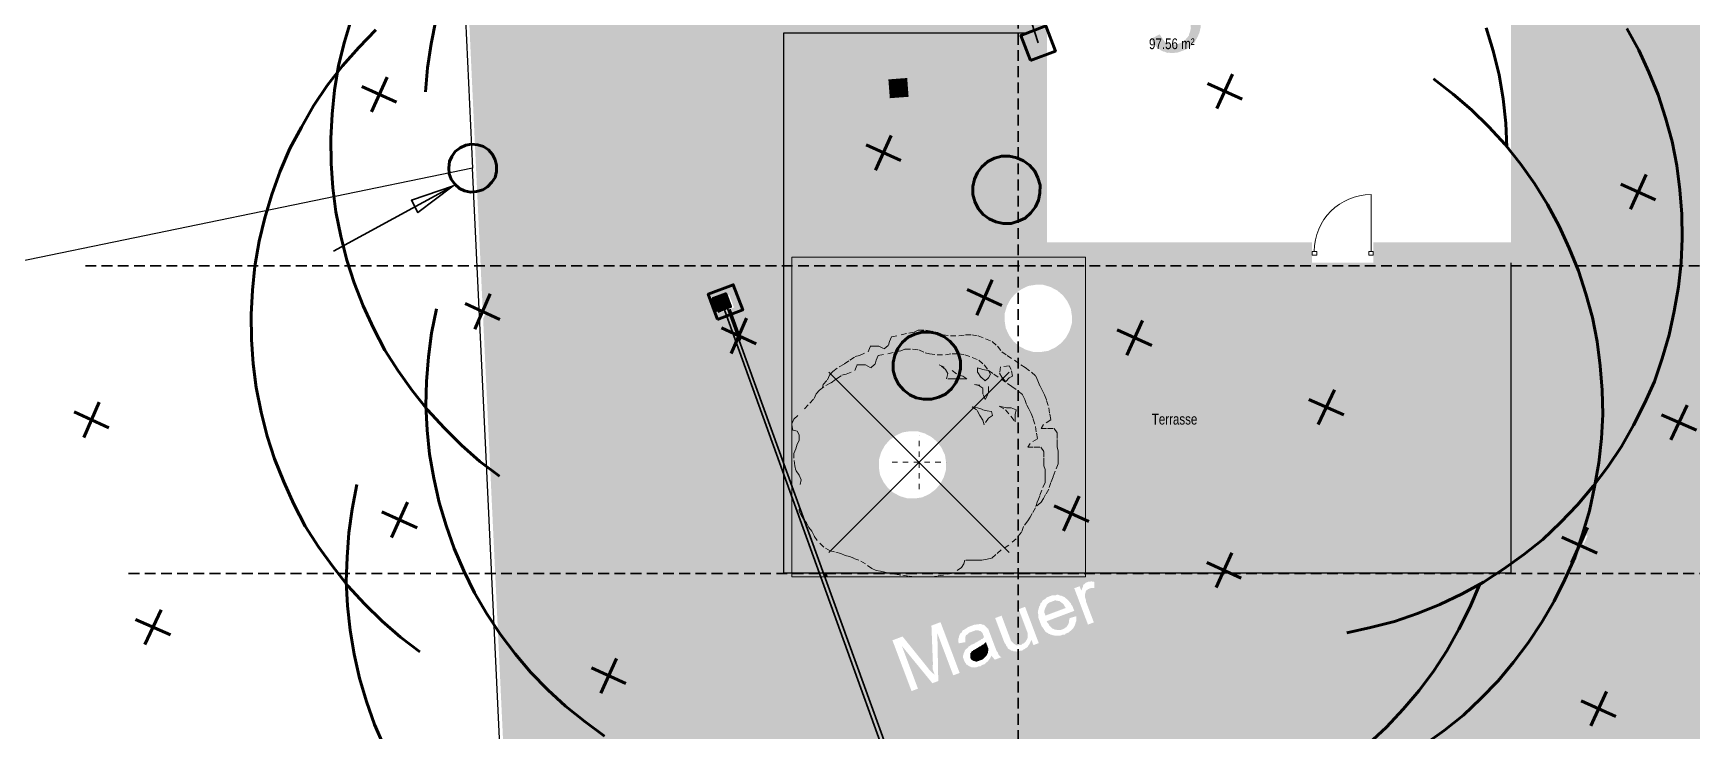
# Model space of a CAD drawing. Header units: metres. Extents: x -47 to 309, y -25 to 105.
# Drawn here: x 140.4 to 171.12, y 19.81 to 32.74 of the extents above; entities that cross this region are included whole.
import ezdxf

# ---------------------------------------------------------------- set-up
doc = ezdxf.new("R2010")
doc.units = ezdxf.units.M
doc.header["$XCLIPFRAME"] = 2
for name, pattern in [('ACAD_ISO14W100_S12', [9.9, 0, -9.9]), ('AUSGEZOGEN', [0]), ('PUNKT2_S9', [0.001, 0, -0.001]), ('VERDECKT2_S2', [0.27, 0.2, -0.07])]:
    doc.linetypes.add(name, pattern=pattern)
for name, color, linetype, lineweight in [('XR$1$STANDARD_1', 7, 'AUSGEZOGEN', 25), ('XR$2$Allgemein01_1', 7, 'AUSGEZOGEN', 13), ('XR$2$Architektur Allgemein', 7, 'AUSGEZOGEN', 13), ('XR$2$Aussenanlagen_ Begrünung', 7, 'ACAD_ISO14W100_S12', 18), ('XR$2$Baum', 7, 'ACAD_ISO14W100_S12', 18), ('XR$2$Baum-Design-1', 7, 'ACAD_ISO14W100_S12', 18), ('XR$2$Baum-Design-2', 7, 'ACAD_ISO14W100_S12', 18), ('XR$2$Beschriften_1', 7, 'AUSGEZOGEN', 13), ('XR$2$Möblierung', 7, 'AUSGEZOGEN', 13), ('XR$2$STANDARD_1', 7, 'AUSGEZOGEN', 25), ('XR$2$Tür Eingang', 7, 'AUSGEZOGEN', 13), ('XR$2$Tür Eingang 2D', 7, 'AUSGEZOGEN', 13), ('XR$2$Wand Holz tragend', 7, 'AUSGEZOGEN', 13)]:
    doc.layers.add(name, color=color, linetype=linetype, lineweight=lineweight)
doc.styles.add('Posterama Text Light', font='')
doc.styles.get('Posterama Text Light').set_extended_font_data('Posterama Text Light')
picture_1 = doc.add_image_def('image4.jpg', size_in_pixel=(490, 507))
picture_2 = doc.add_image_def('image5.jpg', size_in_pixel=(490, 507))

# ---------------------------------------------------------------- blocks, each defined once
blk = doc.blocks.new('AUA-BAUM__$F1', base_point=(2.36, 42.124))
at = {"layer": 'XR$2$Baum-Design-1', "color": 7, "linetype": 'AUSGEZOGEN', "lineweight": 13, "transparency": 33554687}
blk.add_3dface([(0.691, 40.455), (4.029, 43.793), (4.029, 43.793, 5), (0.691, 40.455, 5)], dxfattribs=at)
at = {"layer": 'XR$2$Baum-Design-2', "color": 7, "linetype": 'AUSGEZOGEN', "lineweight": 13, "transparency": 33554687}
blk.add_3dface([(4.029, 40.455), (0.691, 43.793), (0.691, 43.793, 5), (4.029, 40.455, 5)], dxfattribs=at)
blk = doc.blocks.new('AUA-BAUM__$F2', base_point=(2.36, 42.124))
at = {"layer": 'XR$2$Baum', "transparency": 33554687}
for p, q in [((3.584, 43.634), (3.643, 43.686)), ((4.028, 43.687), (4.088, 43.721)), ((0.584, 43.566), (0.574, 43.504)), ((3.465, 43.547), (3.386, 43.565)), ((3.425, 43.098), (3.346, 43.149)), ((3.901, 43.149), (3.841, 43.167)), ((0.139, 41.211), (0.158, 41.713)), ((4.618, 41.38), (4.522, 41.305))]:
    blk.add_line(p, q, dxfattribs=at)
for points in [[(0.584, 43.566), (0.663, 43.653), (0.702, 43.739), (0.762, 43.809), (0.881, 43.895), (0.979, 43.947), (1.079, 44.016), (1.178, 44.085), (1.257, 44.103), (1.415, 44.172), (1.455, 44.276), (1.534, 44.276), (1.613, 44.276), (1.712, 44.224), (1.791, 44.293), (1.811, 44.362), (1.851, 44.449), (2.029, 44.484), (2.168, 44.518), (2.267, 44.535), (2.346, 44.57), (2.484, 44.57), (2.603, 44.553), (2.722, 44.501), (2.801, 44.484), (2.94, 44.466), (3.098, 44.466), (3.217, 44.484), (3.336, 44.484), (3.454, 44.466), (3.593, 44.414), (3.712, 44.362), (3.811, 44.276), (3.89, 44.172), (3.989, 44.103), (4.128, 44.016), (4.246, 43.93), (4.326, 43.878), (4.444, 43.791), (4.524, 43.722), (4.563, 43.636), (4.603, 43.532), (4.643, 43.463), (4.682, 43.376), (4.722, 43.272), (4.761, 43.134), (4.781, 43.013), (4.801, 42.909), (4.662, 42.822), (4.623, 42.753), (4.741, 42.753), (4.86, 42.753), (4.92, 42.667), (4.92, 42.545), (4.92, 42.476), (4.92, 42.407), (4.939, 42.338), (4.939, 42.251), (4.939, 42.182), (4.939, 42.095), (4.88, 41.957), (4.841, 41.853), (4.801, 41.749), (4.761, 41.628), (4.702, 41.525), (4.662, 41.455), (4.623, 41.386), (4.618, 41.38)], [(0.158, 41.713), (0.178, 41.8), (0.139, 41.886), (0.079, 41.973), (0.06, 42.059), (0.04, 42.198), (0.04, 42.284), (0.079, 42.371), (0.099, 42.457), (0.139, 42.526), (0.139, 42.63), (0.099, 42.699), (0.02, 42.717), (0, 42.838), (0.04, 42.924), (0.238, 43.115), (0.337, 43.219), (0.416, 43.305), (0.455, 43.392), (0.515, 43.461), (0.634, 43.547), (0.733, 43.599), (0.832, 43.669), (0.931, 43.738), (1.01, 43.755), (1.168, 43.824), (1.208, 43.928), (1.287, 43.928), (1.366, 43.928), (1.465, 43.876), (1.544, 43.945), (1.564, 44.015), (1.604, 44.101), (1.782, 44.136), (1.921, 44.17), (2.02, 44.188), (2.099, 44.222), (2.237, 44.222), (2.356, 44.205), (2.475, 44.153), (2.554, 44.136), (2.693, 44.118), (2.851, 44.118), (2.97, 44.136), (3.089, 44.136), (3.208, 44.118), (3.346, 44.067), (3.465, 44.015), (3.564, 43.928), (3.643, 43.824), (3.742, 43.755), (3.881, 43.669), (4, 43.582), (4.079, 43.53), (4.198, 43.444), (4.277, 43.374), (4.317, 43.288), (4.356, 43.184), (4.396, 43.115), (4.435, 43.028), (4.475, 42.924), (4.514, 42.786), (4.534, 42.665), (4.554, 42.561), (4.415, 42.474), (4.376, 42.405), (4.495, 42.405), (4.614, 42.405), (4.673, 42.319), (4.673, 42.198), (4.673, 42.128), (4.673, 42.059), (4.693, 41.99), (4.693, 41.903), (4.693, 41.834), (4.693, 41.748), (4.633, 41.609), (4.594, 41.505), (4.554, 41.402), (4.514, 41.28), (4.455, 41.177), (4.415, 41.107), (4.376, 41.038), (4.297, 40.934), (4.257, 40.831), (4.158, 40.709), (4.02, 40.588), (3.881, 40.502), (3.782, 40.415), (3.703, 40.346), (3.623, 40.329), (3.525, 40.311), (3.425, 40.311), (3.326, 40.311), (3.208, 40.311), (3.188, 40.242), (3.148, 40.173), (2.99, 40.069), (2.812, 40.035), (2.693, 40.017), (2.594, 40), (2.495, 40), (2.356, 40), (2.277, 40), (2.158, 40.017), (2.02, 40.035), (1.901, 40.052), (1.802, 40.069), (1.723, 40.086), (1.644, 40.104), (1.564, 40.121), (1.485, 40.156), (1.366, 40.242), (1.247, 40.311), (1.149, 40.346), (1.069, 40.381), (0.99, 40.398), (0.911, 40.433), (0.792, 40.467), (0.713, 40.484), (0.594, 40.554), (0.475, 40.675), (0.416, 40.761), (0.376, 40.848), (0.317, 40.917), (0.277, 41.004), (0.218, 41.073), (0.178, 41.142), (0.139, 41.211)], [(2.733, 43.928), (2.97, 43.824), (3.089, 43.738), (3.168, 43.72), (3.247, 43.669), (3.148, 43.669), (3.069, 43.669), (2.99, 43.669), (2.871, 43.669), (2.891, 43.772), (2.851, 43.842), (2.772, 43.911)], [(3.584, 43.634), (3.505, 43.703), (3.445, 43.79), (3.445, 43.876), (3.544, 43.842), (3.643, 43.824), (3.683, 43.755), (3.643, 43.686)], [(4.088, 43.721), (4.068, 43.843), (4.028, 43.912), (3.87, 43.895), (3.85, 43.773), (3.89, 43.704), (3.969, 43.618), (4.028, 43.687)], [(3.386, 43.565), (3.643, 43.53), (3.643, 43.426), (3.623, 43.357), (3.584, 43.288), (3.544, 43.392), (3.544, 43.495), (3.465, 43.547)], [(3.346, 43.149), (3.445, 43.132), (3.544, 43.098), (3.623, 43.08), (3.703, 43.063), (3.722, 42.994), (3.643, 42.942), (3.564, 42.821), (3.544, 42.907), (3.485, 42.994), (3.425, 43.098)], [(3.841, 43.167), (3.96, 43.098), (4.059, 42.976), (4.138, 42.873), (4.138, 42.942), (4.138, 43.011), (4.158, 43.098), (4.059, 43.132), (3.98, 43.132), (3.901, 43.149)]]:
    blk.add_lwpolyline(points, dxfattribs=at)
at = {"layer": 'XR$2$Baum', "color": 7, "linetype": 'AUSGEZOGEN', "lineweight": 13, "transparency": 33554687}
image = blk.add_image(picture_1, insert=(0, 40), size_in_units=(5.445, 5.922), dxfattribs=at)
image.set_boundary_path([(-0.5, 506.5), (489.5, 506.5), (489.5, -0.5), (-0.5, -0.5), (-0.5, 506.5)])
image.dxf.flags = 15
image = blk.add_image(picture_2, insert=(0, 40), size_in_units=(5.445, 5.922), dxfattribs=at)
image.set_boundary_path([(-0.5, 506.5), (489.5, 506.5), (489.5, -0.5), (-0.5, -0.5), (-0.5, 506.5)])
image.dxf.flags = 15
blk = doc.blocks.new('AUA-BAUM__$F3', base_point=(2.36, 42.124))
at = {"layer": 'XR$2$Architektur Allgemein', "color": 7, "linetype": 'PUNKT2_S9', "lineweight": 13, "transparency": 33554687}
for p, q in [((2.36, 41.624), (2.36, 42.624)), ((1.86, 42.124), (2.86, 42.124))]:
    blk.add_line(p, q, dxfattribs=at)

msp = doc.modelspace()

# ---------------------------------------------------------------- hatches: boundary and pattern name
at = {"layer": 'XR$1$STANDARD_1', "linetype": 'AUSGEZOGEN', "lineweight": 140, "transparency": 33554687}
h = msp.add_hatch(color=7, dxfattribs=at)
h.set_gradient(color2=(0, 0, 0), one_color=1)
h.paths.add_polyline_path([(161.8087, 33.247), (161.4795, 33.1003), (161.529, 33.119), (161.5724, 33.124), (161.6194, 33.1191), (161.6529, 33.1204), (161.6938, 33.1019), (161.7248, 33.0797), (161.7558, 33.0574), (161.7769, 33.0315), (161.8017, 32.9956), (161.8266, 32.9597), (161.8303, 32.9498), (161.8353, 32.9064), (161.8366, 32.873), (161.8416, 32.8297), (161.833, 32.7925), (161.8244, 32.7553), (161.8059, 32.7144), (161.8035, 32.6909), (161.7812, 32.6599), (161.7491, 32.6251), (161.7268, 32.5941), (161.691, 32.5693), (161.6216, 32.5432), (161.2986, 32.4101), (161.3395, 32.3916), (161.363, 32.3892), (161.4039, 32.3706), (161.4374, 32.3719), (161.4844, 32.3671), (161.5179, 32.3684), (161.5612, 32.3734), (161.6046, 32.3784), (161.763, 32.4381), (161.789, 32.4592), (161.8249, 32.4841), (161.8509, 32.5052), (161.883, 32.5399), (161.909, 32.561), (161.9275, 32.6019), (161.9497, 32.6329), (161.9682, 32.6738), (161.9806, 32.7011), (161.9991, 32.742), (162.0077, 32.7792), (162.0163, 32.8163), (162.0249, 32.8535), (162.0199, 32.8968), (162.0186, 32.9303), (162.0136, 32.9736), (161.9651, 33.1024), (161.9402, 33.1382), (161.9191, 33.1642), (161.8844, 33.1964), (161.8707, 33.2025), (161.8397, 33.2248)], flags=0)
h = msp.add_hatch(color=7, dxfattribs=at)
h.set_gradient(color2=(0, 0, 0), one_color=1)
h.paths.add_polyline_path([(161.2634, 32.7135), (161.1025, 32.6303), (161.11, 32.6104), (161.1348, 32.5746), (161.1596, 32.5387), (161.1807, 32.5127), (161.2056, 32.4768), (161.2366, 32.4546), (161.2676, 32.4323), (161.2986, 32.4101), (161.6216, 32.5432), (161.582, 32.5282), (161.5387, 32.5232), (161.4953, 32.5182), (161.4582, 32.5268), (161.421, 32.5354), (161.39, 32.5577), (161.3627, 32.57), (161.3379, 32.6059), (161.3168, 32.6318), (161.2882, 32.6776)], flags=0)
at = {"layer": 'XR$2$STANDARD_1', "linetype": 'AUSGEZOGEN', "lineweight": 25, "transparency": 33554687}
h = msp.add_hatch(color=254, dxfattribs=at)
h.paths.add_polyline_path([(151.5809, 37.8219), (151.1911, 37.5958), (150.8224, 37.3438), (150.4748, 37.0657), (150.131, 36.7778), (149.8119, 36.454), (149.5164, 36.1277), (149.2284, 35.7817), (148.9714, 35.4134), (148.7416, 35.0327), (148.5293, 34.636), (148.4062, 34.376), (148.5791, 30.6625), (148.6969, 30.6503), (148.7985, 30.6208), (148.8915, 30.554), (148.9685, 30.4699), (149.0157, 30.3746), (149.0431, 30.2719), (149.0408, 30.1579), (149.015, 30.0464), (148.9582, 29.9571), (148.8778, 29.8703), (148.7862, 29.8132), (148.6736, 29.782), (148.6205, 29.7783), (148.724, 27.5873), (148.7813, 27.5607), (148.7307, 27.4456), (148.9994, 21.7564), (149.1183, 21.5805), (149.3901, 21.2192), (149.6781, 20.8754), (149.992, 20.5526), (150.322, 20.2472), (150.6779, 19.9629), (151.0401, 19.6923), (151.4244, 19.4526), (151.815, 19.2266), (152.224, 19.0415), (152.6393, 18.87), (153.0668, 18.7258), (153.5068, 18.6088), (153.9491, 18.5154), (154.3939, 18.4456), (154.8473, 18.4129), (155.2969, 18.3901), (155.7515, 18.4144), (156.1986, 18.4585), (156.5388, 18.5097), (155.0414, 22.6611), (154.4463, 22.6611), (154.4463, 22.7345), (154.2978, 22.7345), (154.2978, 24.7228), (153.3039, 27.4783), (153.1391, 27.4162), (152.9637, 27.8816), (153.4291, 28.0571), (153.6045, 27.5916), (153.3639, 27.5009), (153.4998, 27.1261), (153.531, 27.1115), (153.5168, 27.0792), (154.2978, 24.925), (154.2978, 32.7345), (158.7978, 32.7345), (158.7978, 33.4122), (157.6631, 36.9249), (157.4463, 36.8432), (157.2708, 37.3086), (157.5017, 37.3957), (157.0839, 38.5498), (156.7744, 38.6257), (156.3296, 38.6956), (155.8923, 38.7457), (155.4389, 38.7783), (154.9906, 38.7677), (154.5459, 38.7471), (154.1026, 38.6931), (153.6605, 38.6057), (153.2259, 38.4984), (152.7988, 38.3714), (152.3829, 38.2146), (151.9782, 38.0282)])
h.paths.add_polyline_path([(153.2322, 37.7317), (153.559, 37.8549), (153.6821, 37.5281), (153.3553, 37.4049)], flags=16)
h.paths.add_polyline_path([(154.9066, 33.4092), (155.0297, 33.0824), (154.7029, 32.9592), (154.5798, 33.286)], flags=16)
at = {"layer": 'XR$2$STANDARD_1', "linetype": 'AUSGEZOGEN', "lineweight": 25, "true_color": 0xefbfa3, "transparency": 33554687}
h = msp.add_hatch(color=31, dxfattribs=at)
h.paths.add_polyline_path([(154.2978, 32.7345), (154.2978, 22.7345), (167.7728, 22.7345), (167.7728, 28.4819), (158.7978, 28.4819), (158.7978, 32.7345)])
h.paths.add_polyline_path([(156.2378, 31.8786), (156.586, 31.905), (156.6124, 31.5568), (156.2642, 31.5304)], flags=16)
h.paths.add_polyline_path([(159.6371, 27.4983), (159.637, 27.3603), (159.5946, 27.2192), (159.5295, 27.0975), (159.4418, 26.9953), (159.3313, 26.9126), (159.1981, 26.8495), (159.0617, 26.8285), (158.9237, 26.8287), (158.7825, 26.871), (158.6609, 26.9361), (158.5587, 27.0239), (158.476, 27.1344), (158.4129, 27.2675), (158.3919, 27.4039), (158.3921, 27.5419), (158.4344, 27.6831), (158.4995, 27.8048), (158.5873, 27.9069), (158.6977, 27.9896), (158.8309, 28.0528), (158.9673, 28.0737), (159.1053, 28.0736), (159.2465, 28.0312), (159.3682, 27.9662), (159.4703, 27.8784), (159.553, 27.7679), (159.6162, 27.6347)], flags=16)
h.paths.add_polyline_path([(156.2278, 24.3106), (156.1452, 24.4211), (156.082, 24.5542), (156.061, 24.6906), (156.0612, 24.8286), (156.1036, 24.9698), (156.1686, 25.0915), (156.2564, 25.1936), (156.3669, 25.2763), (156.5001, 25.3395), (156.6364, 25.3604), (156.7744, 25.3603), (156.9156, 25.3179), (157.0373, 25.2528), (157.1395, 25.1651), (157.2221, 25.0546), (157.2853, 24.9214), (157.3063, 24.785), (157.3061, 24.647), (157.2637, 24.5059), (157.1987, 24.3842), (157.1109, 24.282), (157.0004, 24.1993), (156.8672, 24.1362), (156.7309, 24.1152), (156.5929, 24.1154), (156.4517, 24.1577), (156.33, 24.2228)], flags=16)
at = {"layer": 'XR$2$STANDARD_1', "linetype": 'AUSGEZOGEN', "lineweight": 25, "true_color": 0xddcfbf, "transparency": 33554687}
h = msp.add_hatch(color=254, dxfattribs=at)
h.paths.add_polyline_path([(158.7978, 32.7345), (154.2978, 32.7345), (154.2978, 22.7345), (167.7728, 22.7345), (167.7728, 28.4819), (158.7978, 28.4819)])
h.paths.add_polyline_path([(158.7825, 26.871), (158.6609, 26.9361), (158.5587, 27.0239), (158.476, 27.1344), (158.4129, 27.2675), (158.3919, 27.4039), (158.3921, 27.5419), (158.4344, 27.6831), (158.4995, 27.8048), (158.5873, 27.9069), (158.6977, 27.9896), (158.8309, 28.0528), (158.9673, 28.0737), (159.1053, 28.0736), (159.2465, 28.0312), (159.3682, 27.9662), (159.4703, 27.8784), (159.553, 27.7679), (159.6162, 27.6347), (159.6371, 27.4983), (159.637, 27.3603), (159.5946, 27.2192), (159.5295, 27.0975), (159.4418, 26.9953), (159.3313, 26.9126), (159.1981, 26.8495), (159.0617, 26.8285), (158.9237, 26.8287)], flags=16)
h.paths.add_polyline_path([(156.33, 24.2228), (156.2278, 24.3106), (156.1452, 24.4211), (156.082, 24.5542), (156.061, 24.6906), (156.0612, 24.8286), (156.1036, 24.9698), (156.1686, 25.0915), (156.2564, 25.1936), (156.3669, 25.2763), (156.5001, 25.3395), (156.6364, 25.3604), (156.7744, 25.3603), (156.9156, 25.3179), (157.0373, 25.2528), (157.1395, 25.1651), (157.2221, 25.0546), (157.2853, 24.9214), (157.3063, 24.785), (157.3061, 24.647), (157.2637, 24.5059), (157.1987, 24.3842), (157.1109, 24.282), (157.0004, 24.1993), (156.8672, 24.1362), (156.7309, 24.1152), (156.5929, 24.1154), (156.4517, 24.1577)], flags=16)
h.paths.add_polyline_path([(156.6124, 31.5568), (156.2642, 31.5304), (156.2378, 31.8786), (156.586, 31.905)], flags=16)
msp.add_hatch(color=254, dxfattribs=at).paths.add_polyline_path([(156.2642, 31.5304), (156.6124, 31.5568), (156.586, 31.905), (156.2378, 31.8786)])
at = {"layer": 'XR$2$STANDARD_1', "linetype": 'AUSGEZOGEN', "lineweight": 25, "transparency": 33554687}
for points in [[(148.8915, 30.554), (148.7985, 30.6208), (148.6969, 30.6503), (148.5791, 30.6625), (148.5998, 30.2179), (148.6205, 29.7783), (148.6736, 29.782), (148.7862, 29.8132), (148.8778, 29.8703), (148.9582, 29.9571), (149.015, 30.0464), (149.0408, 30.1579), (149.0431, 30.2719), (149.0157, 30.3746), (148.9685, 30.4699)], [(170.9879, 28.4819), (170.9398, 28.0181), (170.86, 27.5695), (170.7666, 27.1272), (170.6361, 26.6934), (170.4919, 26.2659), (170.3067, 25.8568), (170.108, 25.4539), (169.882, 25.0634), (169.6287, 24.6852), (169.3967, 24.3748), (169.3853, 24.3107), (169.2919, 23.8683), (169.1613, 23.4346), (169.1886, 23.4223), (169.0652, 23.1496), (169.0171, 23.007), (168.832, 22.598), (168.6332, 22.1951), (168.4072, 21.8045), (168.1539, 21.4263), (167.8833, 21.0642), (167.5952, 20.7181), (167.2762, 20.3943), (166.9534, 20.0804), (166.596, 19.7986), (166.231, 19.5367), (165.8487, 19.2908), (165.7827, 19.2546), (165.5955, 18.8222), (165.3968, 18.4193), (165.1745, 18.0188), (164.9311, 17.6444), (164.6604, 17.2822), (164.3625, 16.9324), (164.0571, 16.6025), (163.7207, 16.2947), (163.3768, 16.0068), (163.0119, 15.7448), (162.6295, 15.4989), (162.2298, 15.2691), (161.8289, 15.0727), (161.4068, 14.9023), (160.9772, 14.7518), (160.5464, 14.6346), (160.0944, 14.5434), (159.6449, 14.4758), (159.1978, 14.4317), (158.7494, 14.4211), (158.2936, 14.4302), (158.11, 14.4492), (158.4369, 13.571), (172.7978, 17.7511), (172.7978, 28.4819)], [(169.2233, 27.8913), (169.0863, 28.3147), (169.0188, 28.4819), (167.7728, 28.4819), (167.7728, 22.8436), (168.0707, 23.0575), (168.4282, 23.3393), (168.751, 23.6532), (169.07, 23.977), (169.358, 24.323), (169.3967, 24.3748), (169.4651, 24.7592), (169.5114, 25.2064), (169.5342, 25.6561), (169.5235, 26.1045), (169.4893, 26.5553), (169.4316, 27.0085), (169.3441, 27.4506)], [(169.0863, 28.3147), (169.2233, 27.8913), (169.3441, 27.4506), (169.4316, 27.0085), (169.4893, 26.5553), (169.5235, 26.1045), (169.5342, 25.6561), (169.5114, 25.2064), (169.4651, 24.7592), (169.3967, 24.3748), (169.6287, 24.6852), (169.882, 25.0634), (170.108, 25.4539), (170.3067, 25.8568), (170.4919, 26.2659), (170.6361, 26.6934), (170.7666, 27.1272), (170.86, 27.5695), (170.9398, 28.0181), (170.9879, 28.4819), (169.0188, 28.4819)], [(153.1391, 27.4162), (153.3039, 27.4783), (153.2572, 27.6077), (153.1401, 27.5636), (153.0505, 27.8013), (153.2882, 27.8908), (153.3778, 27.6532), (153.317, 27.6303), (153.3639, 27.5009), (153.6045, 27.5916), (153.4291, 28.0571), (152.9637, 27.8816)], [(153.3039, 27.4783), (153.3639, 27.5009), (153.317, 27.6303), (153.2572, 27.6077)], [(153.4171, 27.1645), (153.4998, 27.1261), (153.3639, 27.5009), (153.3039, 27.4783)], [(153.4789, 26.9931), (153.5168, 27.0792), (153.4998, 27.1261), (153.4171, 27.1645)], [(154.2978, 24.7228), (154.2978, 24.925), (153.5168, 27.0792), (153.4789, 26.9931)], [(168.832, 22.598), (168.9573, 22.875), (169.0652, 23.1496), (169.1613, 23.4346), (169.2919, 23.8683), (169.3981, 24.3711), (169.07, 23.977), (168.751, 23.6532), (168.4282, 23.3393), (168.0707, 23.0575), (167.7728, 22.8436), (167.7728, 22.7345), (167.6108, 22.7345), (167.3234, 22.5496), (167.2575, 22.5134), (167.0703, 22.081), (166.8715, 21.6781), (166.6492, 21.2777), (166.4058, 20.9032), (166.1352, 20.5411), (165.8373, 20.1913), (165.5319, 19.8613), (165.1955, 19.5535), (164.8516, 19.2656), (164.4866, 19.0037), (164.1043, 18.7578), (163.7046, 18.528), (163.3552, 18.3568), (163.758, 18.4463), (164.2025, 18.5573), (164.632, 18.7079), (165.0442, 18.8745), (165.4551, 19.0746), (165.8487, 19.2908), (166.231, 19.5367), (166.596, 19.7986), (166.9534, 20.0804), (167.2762, 20.3943), (167.5952, 20.7181), (167.8833, 21.0642), (168.1539, 21.4263), (168.4072, 21.8045), (168.6332, 22.1951)], [(155.0414, 22.6611), (155.0149, 22.7345), (154.4463, 22.7345), (154.4463, 22.6611)], [(155.0414, 22.6611), (155.1186, 22.6611), (155.092, 22.7345), (155.0149, 22.7345)], [(156.5388, 18.5097), (156.6193, 18.5218), (155.1186, 22.6611), (155.0414, 22.6611)], [(155.092, 22.7345), (155.1186, 22.6611), (156.7234, 22.6611), (156.6047, 22.6783), (156.4662, 22.6957), (156.29, 22.7212), (156.2292, 22.7345)], [(156.3472, 22.7129), (156.4662, 22.6957), (156.6047, 22.6783), (156.7234, 22.6611), (157.0403, 22.6611), (157.1392, 22.6783), (157.2581, 22.6957), (157.4362, 22.7303), (157.4425, 22.7345), (156.2292, 22.7345), (156.2484, 22.7303)], [(157.2581, 22.6957), (157.1392, 22.6783), (157.0403, 22.6611), (159.8909, 22.6611), (159.8909, 22.7345), (157.4425, 22.7345), (157.4362, 22.7303)], [(159.4264, 22.1971), (159.4091, 22.2132), (159.3855, 22.2156), (159.3484, 22.2242), (159.3248, 22.2267), (159.2159, 22.1856), (159.1899, 22.1645), (159.1738, 22.1472), (159.1306, 22.0517), (159.1258, 22.0046), (159.1482, 21.9452), (159.5245, 22.087), (159.5034, 22.113), (159.4922, 22.1427), (159.4401, 22.1909)], [(155.7515, 18.4144), (155.2969, 18.3901), (154.8473, 18.4129), (154.3939, 18.4456), (153.9491, 18.5154), (153.5068, 18.6088), (153.0668, 18.7258), (152.6393, 18.87), (152.224, 19.0415), (151.815, 19.2266), (151.4244, 19.4526), (151.0401, 19.6923), (150.6779, 19.9629), (150.322, 20.2472), (149.992, 20.5526), (149.6781, 20.8754), (149.3901, 21.2192), (149.1183, 21.5805), (148.9994, 21.7564), (149.2393, 16.6771), (149.5653, 16.4334), (149.9497, 16.1938), (150.3402, 15.9677), (150.7493, 15.7826), (151.1645, 15.6112), (151.5921, 15.4669), (152.032, 15.35), (152.4743, 15.2566), (152.9191, 15.1867), (153.3725, 15.1541), (153.8222, 15.1313), (154.2767, 15.1556), (154.7238, 15.1997), (155.1733, 15.2673), (155.6116, 15.3646), (156.0524, 15.4855), (156.472, 15.6324), (156.8941, 15.8028), (157.2634, 15.9932), (157.243, 16.0474), (157.4049, 16.1084), (156.5388, 18.5097), (156.1986, 18.4585)], [(158.0454, 21.4504), (158.0355, 21.4467), (158.0194, 21.4293), (157.9934, 21.4082), (157.9736, 21.4007), (157.9476, 21.3796), (157.9179, 21.3684), (157.8919, 21.3473), (157.8721, 21.3399), (157.8462, 21.3188), (157.8164, 21.3076), (157.8004, 21.2902), (157.7806, 21.2827), (157.7682, 21.2555), (157.7521, 21.2381), (157.7559, 21.2282), (157.7534, 21.2047), (157.7547, 21.1712), (157.7659, 21.1415), (157.7833, 21.1254), (157.8143, 21.1032), (157.8242, 21.1069), (157.8515, 21.0946), (157.875, 21.0921), (157.9839, 21.1332), (158.0099, 21.1543), (158.0581, 21.2064), (158.0828, 21.2609), (158.0853, 21.2845), (158.0914, 21.2981), (158.0877, 21.308), (158.0864, 21.3415)]]:
    msp.add_hatch(color=254, dxfattribs=at).paths.add_polyline_path(points)
h = msp.add_hatch(color=254, dxfattribs=at)
h.paths.add_polyline_path([(167.3234, 22.5496), (167.6108, 22.7345), (159.8909, 22.7345), (159.8909, 22.6611), (155.1186, 22.6611), (156.6193, 18.5218), (156.6481, 18.5261), (156.7215, 18.5424), (157.1476, 18.3412), (157.5628, 18.1697), (157.9941, 18.0156), (158.4241, 17.8949), (158.8664, 17.8015), (159.3211, 17.7354), (159.7684, 17.689), (160.2242, 17.6799), (160.6726, 17.6905), (161.1196, 17.7346), (161.5692, 17.8023), (162.0211, 17.8934), (162.452, 18.0106), (162.8815, 18.1612), (163.3036, 18.3316), (163.7046, 18.528), (164.1043, 18.7578), (164.4866, 19.0037), (164.8516, 19.2656), (165.1955, 19.5535), (165.5319, 19.8613), (165.8373, 20.1913), (166.1352, 20.5411), (166.4058, 20.9032), (166.6492, 21.2777), (166.8715, 21.6781), (167.0703, 22.081), (167.2575, 22.5134)])
h.paths.add_polyline_path([(156.667, 20.5464), (156.3124, 21.4872), (156.5006, 21.5581), (156.9685, 20.9767), (156.9934, 20.9408), (157.0976, 20.8444), (157.0565, 20.9533), (157.0589, 20.9768), (157.0539, 21.0202), (157.0638, 21.0239), (157.0353, 21.7596), (157.2037, 21.8231), (157.5583, 20.8823), (157.4394, 20.8375), (157.1446, 21.6198), (157.1622, 20.733), (157.0532, 20.6919), (156.4873, 21.3834), (156.7858, 20.5912)], flags=16)
h.paths.add_polyline_path([(157.7786, 20.9879), (157.724, 21.0126), (157.7067, 21.0287), (157.6794, 21.041), (157.6719, 21.0608), (157.6508, 21.0868), (157.621, 21.166), (157.6197, 21.1995), (157.6258, 21.2131), (157.6345, 21.2503), (157.6591, 21.3048), (157.6752, 21.3222), (157.7012, 21.3433), (157.7173, 21.3607), (157.7234, 21.3743), (157.7432, 21.3818), (157.7692, 21.4029), (157.8286, 21.4253), (157.8546, 21.4464), (157.8843, 21.4576), (157.9103, 21.4787), (157.94, 21.4899), (157.9561, 21.5072), (157.9858, 21.5184), (158.0099, 21.5445), (157.9782, 21.6286), (157.9434, 21.6608), (157.9335, 21.6571), (157.9063, 21.6694), (157.8592, 21.6743), (157.7304, 21.6258), (157.7144, 21.6084), (157.6884, 21.5873), (157.6785, 21.5836), (157.6662, 21.5563), (157.6613, 21.5092), (157.6626, 21.4758), (157.6601, 21.4522), (157.5437, 21.431), (157.5325, 21.4607), (157.535, 21.4842), (157.5337, 21.5177), (157.546, 21.5449), (157.5485, 21.5685), (157.567, 21.6094), (157.593, 21.6305), (157.6053, 21.6578), (157.6214, 21.6751), (157.6412, 21.6826), (157.6671, 21.7037), (157.687, 21.7112), (157.7129, 21.7323), (157.8318, 21.777), (157.8553, 21.7746), (157.885, 21.7858), (157.9085, 21.7834), (157.9185, 21.7871), (157.9519, 21.7884), (157.9792, 21.776), (158.0027, 21.7736), (158.0163, 21.7674), (158.0337, 21.7514), (158.0548, 21.7254), (158.0722, 21.7093), (158.0858, 21.7031), (158.2426, 21.2872), (158.2599, 21.2712), (158.2786, 21.2216), (158.2997, 21.1957), (158.3171, 21.1796), (158.3307, 21.1734), (158.2119, 21.1286), (158.1945, 21.1447), (158.147, 21.2031), (158.1239, 21.152), (158.1078, 21.1346), (158.0856, 21.1036), (158.0695, 21.0863), (158.0596, 21.0825), (158.0435, 21.0652), (158.0175, 21.0441), (157.968, 21.0254), (157.942, 21.0043), (157.9086, 21.003), (157.8591, 20.9844), (157.8257, 20.9831)], flags=16)
h.paths.add_polyline_path([(158.6278, 21.2854), (158.608, 21.2779), (158.5943, 21.2841), (158.5609, 21.2828), (158.5336, 21.2951), (158.5101, 21.2976), (158.4927, 21.3137), (158.4655, 21.326), (158.4481, 21.3421), (158.4369, 21.3718), (158.4233, 21.3779), (158.4083, 21.4176), (158.3872, 21.4435), (158.2155, 21.8991), (158.3344, 21.9439), (158.5098, 21.4784), (158.5272, 21.4623), (158.5309, 21.4524), (158.5656, 21.4203), (158.5929, 21.408), (158.5966, 21.3981), (158.6202, 21.3956), (158.6536, 21.3969), (158.6734, 21.4044), (158.697, 21.4019), (158.7229, 21.423), (158.7427, 21.4305), (158.7687, 21.4516), (158.7848, 21.469), (158.7971, 21.4962), (158.8132, 21.5136), (158.8205, 21.5842), (158.8192, 21.6177), (158.6513, 22.0633), (158.7701, 22.1081), (159.0239, 21.4347), (158.9249, 21.3974), (158.8876, 21.4964), (158.8505, 21.4146), (158.8345, 21.3972), (158.8221, 21.3699), (158.806, 21.3526), (158.7862, 21.3451), (158.7603, 21.324), (158.7405, 21.3165), (158.7145, 21.2954), (158.681, 21.2941), (158.6612, 21.2867)], flags=16)
h.paths.add_polyline_path([(159.3569, 21.5715), (159.2863, 21.5788), (159.259, 21.5911), (159.2354, 21.5936), (159.2317, 21.6035), (159.2082, 21.6059), (159.1908, 21.622), (159.1635, 21.6343), (159.1462, 21.6504), (159.1251, 21.6764), (159.1176, 21.6962), (159.0965, 21.7222), (159.0791, 21.7382), (159.0157, 21.9066), (159.0144, 21.94), (159.0168, 21.9636), (159.0056, 21.9933), (159.0105, 22.0404), (159.0229, 22.0676), (159.0277, 22.1147), (159.0376, 22.1184), (159.05, 22.1457), (159.0524, 22.1692), (159.0784, 22.1903), (159.0907, 22.2176), (159.1068, 22.235), (159.1266, 22.2424), (159.1526, 22.2635), (159.1687, 22.2809), (159.2776, 22.322), (159.311, 22.3233), (159.3346, 22.3208), (159.3643, 22.332), (159.3878, 22.3296), (159.4151, 22.3172), (159.4386, 22.3148), (159.5068, 22.284), (159.5763, 22.2197), (159.5974, 22.1937), (159.6147, 22.1776), (159.6259, 22.1479), (159.647, 22.1219), (159.6806, 22.0328), (159.1657, 21.8387), (159.2079, 21.7868), (159.2153, 21.767), (159.2364, 21.741), (159.2712, 21.7088), (159.3257, 21.6842), (159.3728, 21.6793), (159.4062, 21.6806), (159.4298, 21.6781), (159.4892, 21.7005), (159.5152, 21.7216), (159.535, 21.7291), (159.5473, 21.7564), (159.5572, 21.7601), (159.5819, 21.8146), (159.5868, 21.8617), (159.5954, 21.8989), (159.718, 21.9338), (159.7205, 21.8669), (159.7181, 21.8434), (159.7058, 21.8161), (159.7033, 21.7925), (159.6725, 21.7244), (159.6242, 21.6723), (159.5983, 21.6512), (159.5822, 21.6338), (159.5228, 21.6114), (159.5067, 21.594), (159.4968, 21.5903), (159.4733, 21.5927), (159.4139, 21.5703), (159.3903, 21.5728)], flags=16)
h.paths.add_polyline_path([(159.8101, 22.4096), (159.8409, 22.4777), (159.8433, 22.5013), (159.8495, 22.5149), (159.8755, 22.536), (159.8916, 22.5534), (159.9411, 22.572), (159.9745, 22.5733), (159.9943, 22.5808), (160.0315, 22.5722), (160.055, 22.5698), (160.0528, 22.4558), (160.0193, 22.4545), (159.9958, 22.4569), (159.9364, 22.4345), (159.9104, 22.4134), (159.8943, 22.3961), (159.8919, 22.3725), (159.8795, 22.3453), (159.8808, 22.3118), (159.8784, 22.2883), (159.897, 22.2388), (159.8983, 22.2053), (160.0439, 21.8191), (159.935, 21.7781), (159.6812, 22.4515), (159.7802, 22.4888)], flags=16)
at = {"layer": 'XR$2$Wand Holz tragend', "lineweight": 18, "transparency": 33554687}
for color, points in [(255, [(158.7978, 38.4848), (158.7978, 28.4819), (159.1778, 28.4819), (159.1778, 38.4848)]), (255, [(159.1778, 28.4819), (164.0863, 28.4819), (164.0863, 28.8619), (159.1778, 28.8619)]), (255, [(167.7728, 28.8619), (165.2213, 28.8619), (165.2213, 28.4819), (167.7728, 28.4819)]), (21, [(167.7728, 28.4819), (172.4178, 28.4819), (172.4178, 28.8619), (167.7728, 28.8619)])]:
    msp.add_hatch(color=color, dxfattribs=at).paths.add_polyline_path(points)
at = {"layer": 'XR$2$Wand Holz tragend', "linetype": 'AUSGEZOGEN', "lineweight": 25, "transparency": 33554687}
msp.add_hatch(color=4, dxfattribs=at).paths.add_polyline_path([(167.7728, 28.8619), (172.4178, 28.8619), (172.4178, 34.4848), (167.7728, 34.4848)])

# ---------------------------------------------------------------- linework, layer by layer
at = {"layer": 'XR$1$STANDARD_1', "color": 7, "linetype": 'AUSGEZOGEN', "lineweight": -3, "transparency": 33554687}
for p, q in [((147.7802, 46.4623), (148.5355, 30.2349)), ((148.5355, 30.2349), (124.6962, 25.31)), ((149.4445, 10.9892), (148.5355, 30.2349))]:
    msp.add_line(p, q, dxfattribs=at)
at = {"layer": 'XR$1$STANDARD_1', "color": 62, "linetype": 'AUSGEZOGEN', "lineweight": 140, "transparency": 33554687}
for p, q in [((162.3247, 31.3379), (162.6147, 31.9788)), ((146.4843, 31.7463), (147.1252, 31.4563)), ((146.6597, 31.2809), (146.9498, 31.9217)), ((162.1493, 31.8033), (162.7901, 31.5133)), ((156.0021, 30.199), (156.2921, 30.8398)), ((155.8267, 30.6644), (156.4676, 30.3744)), ((169.9826, 29.4741), (170.2726, 30.115)), ((169.8072, 29.9395), (170.448, 29.6495)), ((157.6953, 27.9871), (158.3399, 27.6872)), ((157.8745, 27.5118), (158.1607, 28.1625)), ((148.3948, 27.7276), (149.0394, 27.4277)), ((148.5739, 27.2523), (148.8602, 27.9031)), ((153.3236, 26.8031), (153.6099, 27.4539)), ((160.6527, 26.772), (160.9427, 27.4128)), ((153.1445, 27.2785), (153.7891, 26.9786)), ((160.4773, 27.2374), (161.1182, 26.9474)), ((164.2023, 25.486), (164.5022, 26.1306)), ((141.3337, 25.2473), (141.62, 25.898)), ((164.0269, 25.9514), (164.6777, 25.6651)), ((170.7341, 25.1996), (171.0341, 25.8442)), ((141.1546, 25.7226), (141.7992, 25.4227)), ((170.5587, 25.665), (171.2095, 25.3787)), ((147.0321, 23.3914), (147.3283, 24.0459)), ((159.3072, 23.9803), (159.9481, 23.6903)), ((159.4827, 23.5149), (159.7727, 24.1557)), ((146.8529, 23.8667), (147.5074, 23.5705)), ((168.7107, 23.3965), (169.3652, 23.1003)), ((168.8899, 22.9211), (169.1861, 23.5756)), ((162.3097, 22.4655), (162.5998, 23.1064)), ((162.1343, 22.9309), (162.7752, 22.6409)), ((142.2881, 21.8748), (142.9389, 21.5885)), ((142.4635, 21.4094), (142.7635, 22.054)), ((150.7359, 20.976), (151.3768, 20.686)), ((150.9113, 20.5106), (151.2013, 21.1514)), ((169.0725, 20.3661), (169.7133, 20.0761)), ((169.2479, 19.9007), (169.5379, 20.5415))]:
    msp.add_line(p, q, dxfattribs=at)
at = {"layer": 'XR$1$STANDARD_1', "color": 40, "linetype": 'AUSGEZOGEN', "lineweight": 35, "transparency": 33554687}
msp.add_lwpolyline([(159.0155, 32.5562), (157.5239, 37.1738), (155.6002, 42.4881)], dxfattribs=at)
at = {"layer": 'XR$1$STANDARD_1', "color": 3, "linetype": 'AUSGEZOGEN', "lineweight": 140, "transparency": 33554687}
for points in [[(146.2915, 33.0082), (146.1609, 32.5744), (146.0539, 32.1383), (145.9778, 31.6798), (145.9315, 31.2326), (145.9087, 30.7829), (145.9132, 30.3209), (145.9474, 29.8701), (146.0014, 29.4268), (146.0926, 28.9748), (146.2035, 28.5303), (146.3405, 28.107), (146.5109, 27.6849), (146.7011, 27.2702), (146.9111, 26.8631), (147.157, 26.4807), (147.4189, 26.1158), (147.7007, 25.7583), (148.0085, 25.4219), (148.3323, 25.1029), (148.6722, 24.8012), (149.0343, 24.5305)], [(147.8534, 32.9749), (147.7699, 32.5362), (147.7001, 32.0914), (147.6637, 31.648)], [(146.7452, 32.7946), (146.4261, 32.4708), (146.1245, 32.1309), (145.8439, 31.7651), (145.5906, 31.3869), (145.3646, 30.9963), (145.1522, 30.5996), (144.9708, 30.1806), (144.8167, 29.7493), (144.6861, 29.3156), (144.5791, 28.8794), (144.5031, 28.421), (144.4567, 27.9738), (144.434, 27.5241), (144.4384, 27.0621), (144.4726, 26.6113), (144.5266, 26.1679), (144.6178, 25.716), (144.7288, 25.2715), (144.8657, 24.8481), (145.0361, 24.426), (145.2263, 24.0114), (145.4363, 23.6042), (145.6822, 23.2219), (145.9442, 22.8569), (146.226, 22.4994), (146.5337, 22.163), (146.8575, 21.844), (147.1974, 21.5424), (147.5595, 21.2717)], [(164.7302, 21.6248), (165.1685, 21.7221), (165.613, 21.8331), (166.0426, 21.9837), (166.4548, 22.1504), (166.8657, 22.3505), (167.2592, 22.5666), (167.6415, 22.8125), (168.0065, 23.0745), (168.364, 23.3562), (168.6867, 23.6702), (169.0058, 23.994), (169.2938, 24.34), (169.5645, 24.7022), (169.8177, 25.0804), (170.0438, 25.4709), (170.2425, 25.8738), (170.4276, 26.2829), (170.5718, 26.7104), (170.7024, 27.1442), (170.7958, 27.5865), (170.8756, 28.0351), (170.9219, 28.4823), (170.9447, 28.9319), (170.934, 29.3803), (170.8998, 29.8311), (170.8421, 30.2844), (170.7547, 30.7264), (170.6338, 31.1672), (170.4968, 31.5906), (170.3264, 32.0126), (170.14, 32.4174), (169.9201, 32.8208)], [(167.6942, 30.6247), (167.6736, 31.0693), (167.6295, 31.5164), (167.552, 31.9622), (167.441, 32.4067), (167.3139, 32.8338)], [(166.1668, 19.5537), (166.5317, 19.8156), (166.8892, 20.0974), (167.212, 20.4113), (167.531, 20.7351), (167.819, 21.0812), (168.0897, 21.4433), (168.343, 21.8215), (168.569, 22.2121), (168.7678, 22.615), (168.9529, 23.024), (169.0971, 23.4516), (169.2277, 23.8853), (169.3211, 24.3277), (169.4008, 24.7762), (169.4472, 25.2234), (169.4699, 25.6731), (169.4593, 26.1215), (169.4251, 26.5723), (169.3674, 27.0255), (169.2799, 27.4676), (169.159, 27.9083), (169.0221, 28.3317), (168.8517, 28.7538), (168.6652, 29.1585), (168.4453, 29.562), (168.2093, 29.948), (167.9474, 30.313), (167.6656, 30.6705), (167.3616, 30.997), (167.0378, 31.316), (166.7016, 31.6078), (166.3358, 31.8883)], [(159.0085, 30.0541), (158.9501, 30.1791), (158.8521, 30.2892), (158.7417, 30.372), (158.619, 30.4275), (158.4839, 30.4558), (158.3365, 30.4568), (158.2041, 30.4182)], [(158.2041, 30.4182), (158.079, 30.3598), (157.969, 30.2617), (157.8862, 30.1513), (157.8306, 30.0286), (157.8024, 29.8936), (157.8014, 29.7462), (157.84, 29.6137)], [(158.6445, 29.2496), (158.7695, 29.3081), (158.8796, 29.4061), (158.9624, 29.5165), (159.0179, 29.6392), (159.0462, 29.7742), (159.0472, 29.9216), (159.0085, 30.0541)], [(157.84, 29.6137), (157.8984, 29.4887), (157.9965, 29.3786), (158.1068, 29.2958), (158.2295, 29.2403), (158.3646, 29.212), (158.512, 29.211), (158.6445, 29.2496)], [(147.8661, 27.6301), (147.7764, 27.1779), (147.7164, 26.7368), (147.6837, 26.2834), (147.6709, 25.8375), (147.6951, 25.383), (147.7392, 24.9359), (147.8168, 24.4901), (147.9179, 24.0419), (148.0449, 23.6148), (148.1955, 23.1852), (148.3721, 22.7768), (148.5722, 22.3659), (148.7982, 21.9761), (149.054, 21.5975), (149.3259, 21.2362), (149.6138, 20.8924), (149.9277, 20.5696), (150.2577, 20.2642), (150.6137, 19.9799), (150.9758, 19.7093)], [(156.7293, 27.1593), (156.6043, 27.1009), (156.4942, 27.0029), (156.4114, 26.8925), (156.3559, 26.7698), (156.3276, 26.6347), (156.3266, 26.4873), (156.3652, 26.3549)], [(157.5338, 26.7953), (157.4754, 26.9203), (157.3773, 27.0304), (157.2669, 27.1132), (157.1442, 27.1687), (157.0092, 27.197), (156.8618, 27.198), (156.7293, 27.1593)], [(157.1697, 25.9908), (157.2947, 26.0492), (157.4048, 26.1473), (157.4876, 26.2576), (157.5431, 26.3803), (157.5714, 26.5154), (157.5724, 26.6628), (157.5338, 26.7953)], [(156.3652, 26.3549), (156.4237, 26.2298), (156.5217, 26.1198), (156.6321, 26.037), (156.7548, 25.9814), (156.8899, 25.9532), (157.0373, 25.9522), (157.1697, 25.9908)], [(146.3913, 24.3713), (146.3016, 23.9191), (146.2417, 23.478), (146.209, 23.0246), (146.1961, 22.5787), (146.2204, 22.1241), (146.2645, 21.6771), (146.342, 21.2313), (146.4431, 20.7831), (146.5701, 20.3559), (146.7207, 19.9264), (146.8973, 19.5179)], [(165.1312, 19.5705), (165.4676, 19.8783), (165.773, 20.2083), (166.0709, 20.5581), (166.3416, 20.9202), (166.585, 21.2947), (166.8073, 21.6951), (167.006, 22.098), (167.1874, 22.517)]]:
    msp.add_lwpolyline(points, dxfattribs=at)
at = {"layer": 'XR$1$STANDARD_1', "color": 62, "linetype": 'AUSGEZOGEN', "lineweight": 140, "transparency": 33554687}
msp.add_lwpolyline([(158.8674, 32.2289), (158.692, 32.6944), (159.1574, 32.8698), (159.3329, 32.4044), (158.8674, 32.2289)], close=True, dxfattribs=at)
at = {"layer": 'XR$1$STANDARD_1', "color": 1, "linetype": 'AUSGEZOGEN', "lineweight": 140, "transparency": 33554687}
msp.add_lwpolyline([(148.9515, 30.3916), (148.9042, 30.4869), (148.8273, 30.571), (148.7343, 30.6378), (148.6327, 30.6673), (148.515, 30.6795), (148.4085, 30.662), (148.3033, 30.611), (148.2155, 30.544), (148.1487, 30.451), (148.1055, 30.3555), (148.0933, 30.2379), (148.101, 30.1276), (148.1383, 30.0286), (148.2053, 29.9408), (148.2921, 29.8604), (148.3876, 29.8172), (148.4991, 29.7914), (148.6093, 29.799), (148.722, 29.8302), (148.8136, 29.8873), (148.8939, 29.9741), (148.9508, 30.0634), (148.9766, 30.1749), (148.9789, 30.2889), (148.9515, 30.3916)], close=True, dxfattribs=at)
at = {"layer": 'XR$1$STANDARD_1', "color": 1, "linetype": 'AUSGEZOGEN', "lineweight": 35, "transparency": 33554687}
msp.add_lwpolyline([(145.9592, 28.6984), (148.1831, 29.9098), (147.4032, 29.6384), (147.5225, 29.412), (148.1732, 29.906)], dxfattribs=at)
at = {"layer": 'XR$1$STANDARD_1', "color": 92, "linetype": 'AUSGEZOGEN', "lineweight": 140, "transparency": 33554687}
msp.add_lwpolyline([(153.0749, 27.4332), (153.5403, 27.6086), (153.3649, 28.0741), (152.8994, 27.8986), (153.0749, 27.4332)], close=True, dxfattribs=at)
at = {"layer": 'XR$1$STANDARD_1', "color": 52, "linetype": 'AUSGEZOGEN', "lineweight": 140, "transparency": 33554687}
for points in [[(153.0759, 27.5806), (153.3135, 27.6702), (153.2239, 27.9078), (152.9863, 27.8183), (153.0759, 27.5806)], [(153.0858, 27.5843), (152.9962, 27.822), (153.0858, 27.5843)], [(153.0957, 27.5881), (153.0061, 27.8257), (153.0957, 27.5881)], [(153.1056, 27.5918), (153.016, 27.8295), (153.1056, 27.5918)], [(153.1155, 27.5955), (153.0259, 27.8332), (153.1155, 27.5955)], [(153.1353, 27.603), (153.0457, 27.8407), (153.1353, 27.603)], [(153.1452, 27.6067), (153.0556, 27.8444), (153.1452, 27.6067)], [(153.1551, 27.6105), (153.0655, 27.8481), (153.1551, 27.6105)], [(153.165, 27.6142), (153.0754, 27.8519), (153.165, 27.6142)], [(153.1749, 27.6179), (153.0853, 27.8556), (153.1749, 27.6179)], [(153.1848, 27.6216), (153.0952, 27.8593), (153.1848, 27.6216)], [(153.2046, 27.6291), (153.115, 27.8668), (153.2046, 27.6291)], [(153.2145, 27.6328), (153.1249, 27.8705), (153.2145, 27.6328)], [(153.2244, 27.6366), (153.1348, 27.8742), (153.2244, 27.6366)], [(153.2343, 27.6403), (153.1447, 27.878), (153.2343, 27.6403)], [(153.2442, 27.644), (153.1546, 27.8817), (153.2442, 27.644)], [(153.2541, 27.6478), (153.1645, 27.8854), (153.2541, 27.6478)], [(153.264, 27.6515), (153.1744, 27.8892), (153.264, 27.6515)], [(153.2838, 27.659), (153.1942, 27.8966), (153.2838, 27.659)], [(153.2937, 27.6627), (153.2041, 27.9004), (153.2937, 27.6627)], [(153.3036, 27.6664), (153.214, 27.9041), (153.3036, 27.6664)]]:
    msp.add_lwpolyline(points, close=True, dxfattribs=at)
for points in [[(153.1254, 27.5993), (153.0358, 27.8369), (153.1254, 27.5993), (153.0358, 27.8369)], [(153.1947, 27.6254), (153.1051, 27.8631), (153.1947, 27.6254), (153.1051, 27.8631)], [(153.2739, 27.6552), (153.1843, 27.8929), (153.2739, 27.6552), (153.1843, 27.8929)]]:
    msp.add_lwpolyline(points, dxfattribs=at)
at = {"layer": 'XR$1$STANDARD_1', "color": 92, "linetype": 'AUSGEZOGEN', "lineweight": 35, "transparency": 33554687}
msp.add_lwpolyline([(159.314, 10.9994), (159.3076, 11.0762), (157.5023, 15.9262), (153.213, 27.7567), (153.1499, 27.7442), (157.4268, 15.8864), (159.314, 10.9994)], close=True, dxfattribs=at)
at = {"layer": 'XR$2$Allgemein01_1', "color": 7, "linetype": 'AUSGEZOGEN', "lineweight": 25, "transparency": 33554687}
for p, q in [((154.2978, 32.7345), (154.2978, 22.7345)), ((158.7978, 32.7345), (154.2978, 32.7345)), ((167.7728, 22.7345), (167.7728, 28.4819)), ((154.2978, 22.7345), (167.7728, 22.7345))]:
    msp.add_line(p, q, dxfattribs=at)
at = {"layer": 'XR$2$Möblierung', "color": 5, "linetype": 'VERDECKT2_S2', "lineweight": 35, "transparency": 33554687}
for p, q in [((158.6426, 50.7223), (158.6426, 10.8438)), ((185.3638, 28.4279), (141.3618, 28.4279)), ((186.1632, 22.7258), (142.1612, 22.7258))]:
    msp.add_line(p, q, dxfattribs=at)
at = {"layer": 'XR$2$Tür Eingang', "transparency": 33554687}
for points in [[(164.0863, 28.6219), (164.1723, 28.6219), (164.1723, 28.6919), (164.0863, 28.6919), (164.0863, 28.6219)], [(165.1353, 28.6219), (165.2213, 28.6219), (165.2213, 28.6919), (165.1353, 28.6919), (165.1353, 28.6219)]]:
    msp.add_lwpolyline(points, close=True, dxfattribs=at)
at = {"layer": 'XR$2$Tür Eingang 2D', "transparency": 33554687}
msp.add_line((165.1803, 28.6919), (165.1803, 29.7449), dxfattribs=at)
msp.add_arc((165.1803, 28.6919), 1.053, 90, 180, dxfattribs=at)

# ---------------------------------------------------------------- block references
at = {"layer": 'XR$2$Aussenanlagen_ Begrünung', "color": 7, "linetype": 'AUSGEZOGEN', "lineweight": 13, "transparency": 33554687, "rotation": 359.9999999999986}
for name in ['AUA-BAUM__$F2', 'AUA-BAUM__$F1', 'AUA-BAUM__$F3']:
    msp.add_blockref(name, (156.8063, 24.785), dxfattribs=at)

# ---------------------------------------------------------------- texts
at = {"layer": 'XR$2$Beschriften_1', "color": 7, "linetype": 'AUSGEZOGEN', "lineweight": 25, "transparency": 33554687, "char_height": 0.2, "attachment_point": 7, "style": 'Posterama Text Light'}
for s, insert, width in [('\\A1;{\\fPosterama Text Light|i0|b0;\\H0.200000;\\W0.800000;\\C7;97.56 m²}\\P', (161.0663, 32.4363), 0.96), ('\\A1;{\\fPosterama Text Light|i0|b0;\\H0.200000;\\W0.800000;\\C7;Terrasse}\\P', (161.1172, 25.4814), 0.962667)]:
    msp.add_mtext(s, dxfattribs=dict(at, insert=insert, width=width))

doc.saveas('drawing.dxf')
